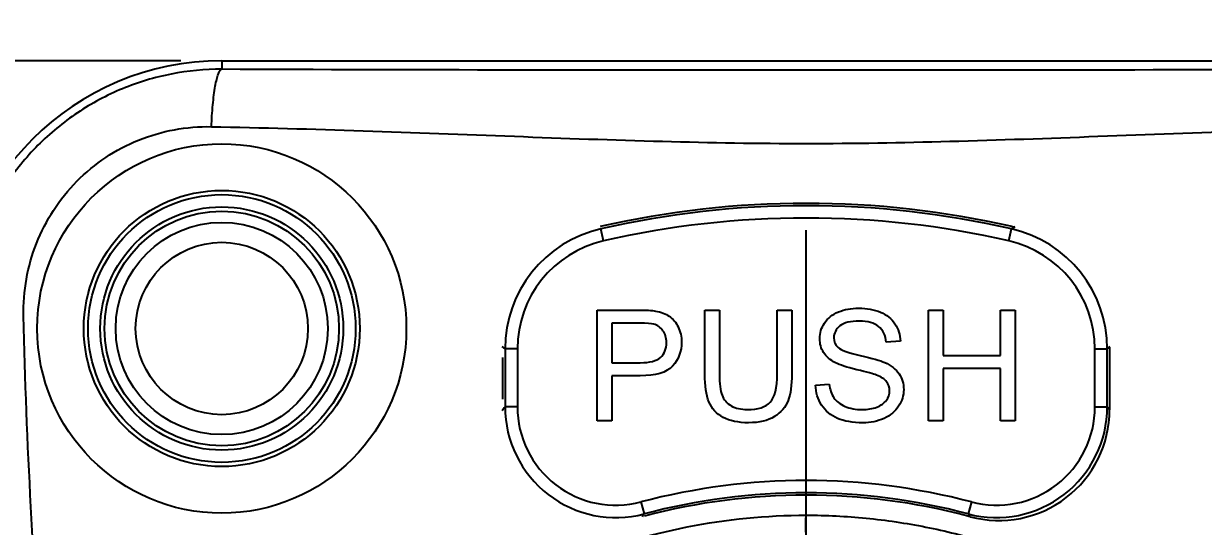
# Model space of a CAD drawing. Header units: millimetres. Extents: x 0 to 420, y 0 to 297.
# Drawn here: x 64.68 to 93.45, y 244.02 to 256.27 of the extents above; entities that cross this region are included whole.
import ezdxf

# ---------------------------------------------------------------- set-up
doc = ezdxf.new("R2010")
doc.units = ezdxf.units.MM
doc.header["$LTSCALE"] = 23.1
doc.layers.get('0').update_dxf_attribs({"linetype": 'CONTINUOUS'})
for name, color, linetype in [('_03_2D_DRAWING_DIMENSION', 7, 'CONTINUOUS'), ('_04_NOTES', 7, 'CONTINUOUS'), ('_24_IMPORT', 7, 'CONTINUOUS'), ('_26_DATUM_AXIS', 7, 'CONTINUOUS')]:
    doc.layers.add(name, color=color, linetype=linetype)
doc.styles.get("Standard").update_dxf_attribs({"font": 'arialn.ttf'})
doc.dimstyles.new('DIMSTYLE_1', dxfattribs={"dimtxt": 3.5, "dimasz": 3.5, "dimexe": 1.5, "dimexo": 1, "dimgap": 0.875, "dimtad": 1, "dimlfac": 0.666667, "dimdsep": 46, "dimtxsty": 'STANDARD', "dimblk": '_FILLED', "dimblk1": '_FILLED', "dimblk2": '_FILLED', "dimcen": 0.09, "dimclrt": 7, "dimazin": 2, "dimtp": 0.2, "dimtm": 0.2, "dimtfac": 1, "dimtofl": 0, "dimtmove": 0, "dimatfit": 3, "dimldrblk": '_FILLED', "dimfxl": 1, "dimtolj": 1, "dimarcsym": 0})
doc.dimstyles.new('DIMSTYLE_2', dxfattribs={"dimtxt": 3.5, "dimasz": 3.5, "dimexe": 1.5, "dimexo": 1, "dimgap": 0.875, "dimtad": 1, "dimlfac": 0.666667, "dimdsep": 46, "dimtxsty": 'STANDARD', "dimblk": '_FILLED', "dimblk1": '_FILLED', "dimblk2": '_FILLED', "dimcen": 0.09, "dimclrt": 7, "dimazin": 2, "dimtp": 0.3, "dimtm": 0.3, "dimtfac": 1, "dimtofl": 0, "dimtmove": 0, "dimatfit": 3, "dimldrblk": '_FILLED', "dimfxl": 1, "dimtolj": 1, "dimarcsym": 0})
doc.dimstyles.get("Standard").update_dxf_attribs({"dimtxt": 3.5, "dimasz": 3.5, "dimexe": 1.5, "dimexo": 1, "dimtad": 1, "dimdsep": 46, "dimtxsty": 'STANDARD', "dimblk": '_FILLED', "dimblk1": '_FILLED', "dimblk2": '_FILLED', "dimcen": 0.09, "dimclrt": 7, "dimazin": 2, "dimtol": 1, "dimtp": 0.05, "dimtm": 0.05, "dimtfac": 1, "dimtofl": 0, "dimtmove": 0, "dimatfit": 3, "dimldrblk": '_FILLED', "dimfxl": 1, "dimtolj": 1, "dimarcsym": 0})

# ---------------------------------------------------------------- blocks, each defined once
blk = doc.blocks.new('_FILLED')
at = {"color": 0, "linetype": 'BYBLOCK'}
blk.add_solid([(0, 0), (-1, 0.125), (-1, -0.125)], dxfattribs=at)
blk = doc.blocks.new('*D0')
at = {"layer": '_03_2D_DRAWING_DIMENSION', "color": 7}
for p, q in [((62.989, 249.843), (62.989, 266.868)), ((104.539, 249.843), (104.539, 266.868)), ((62.989, 265.368), (83.764, 265.368)), ((104.539, 265.368), (83.764, 265.368))]:
    blk.add_line(p, q, dxfattribs=at)
at = {"layer": '_03_2D_DRAWING_DIMENSION', "color": 7, "xscale": 3.5, "yscale": 3.5, "zscale": 3.5, "rotation": 180}
blk.add_blockref('_FILLED', (62.989, 265.368), dxfattribs=at)
at = {"layer": '_03_2D_DRAWING_DIMENSION', "color": 7, "xscale": 3.5, "yscale": 3.5, "zscale": 3.5}
blk.add_blockref('_FILLED', (104.539, 265.368), dxfattribs=at)
at = {"layer": '_03_2D_DRAWING_DIMENSION', "color": 7, "insert": (83.764, 269.743), "char_height": 3.5, "width": 24.612, "attachment_point": 2, "line_spacing_factor": 0.9}
blk.add_mtext('27,7{\\ftxt.shx;\\W1.000000;\\H3.500000; }[1.091]', dxfattribs=at)
blk = doc.blocks.new('*D1')
at = {"layer": '_03_2D_DRAWING_DIMENSION', "color": 7}
for p, q in [((68.514, 255.368), (51.489, 255.368)), ((52.989, 255.368), (52.989, 230.843)), ((52.989, 206.317), (52.989, 230.843)), ((65.675, 206.317), (51.489, 206.317))]:
    blk.add_line(p, q, dxfattribs=at)
at = {"layer": '_03_2D_DRAWING_DIMENSION', "color": 7, "xscale": 3.5, "yscale": 3.5, "zscale": 3.5}
for p, rotation in [((52.989, 255.368), 90), ((52.989, 206.317), 270)]:
    blk.add_blockref('_FILLED', p, dxfattribs=dict(at, rotation=rotation))
at = {"layer": '_03_2D_DRAWING_DIMENSION', "color": 7, "insert": (48.614, 230.843), "char_height": 3.5, "width": 24.612, "attachment_point": 2, "rotation": 90, "line_spacing_factor": 0.9}
blk.add_mtext('32,7{\\ftxt.shx;\\W1.000000;\\H3.500000; }[1.287]', dxfattribs=at)

msp = doc.modelspace()

# ---------------------------------------------------------------- linework, layer by layer
at = {"color": 9}
for p, q in [((78.737, 251.281), (78.754, 251.269)), ((78.82, 250.977), (78.754, 251.269)), ((88.708, 250.977), (88.775, 251.269)), ((88.775, 251.269), (88.859, 251.327)), ((76.422, 248.345), (76.348, 248.404)), ((76.722, 248.345), (76.422, 248.345)), ((76.722, 248.345), (76.722, 246.936)), ((90.806, 246.936), (90.806, 248.345)), ((90.806, 248.345), (91.106, 248.345)), ((91.106, 248.345), (91.18, 248.404)), ((76.722, 246.936), (76.422, 246.936)), ((90.806, 246.936), (91.106, 246.936)), ((79.734, 244.615), (79.811, 244.325)), ((87.794, 244.615), (87.718, 244.325))]:
    msp.add_line(p, q, dxfattribs=at)
at = {"color": 7}
for p, q in [((76.422, 248.345), (76.422, 246.936)), ((91.106, 246.936), (91.106, 248.345))]:
    msp.add_line(p, q, dxfattribs=at)
for radius, start, end in [(22.492, 77.1284, 102.8716), (15.495, 75.2185, 104.7815)]:
    msp.add_arc((83.764, 229.343), radius, start, end, dxfattribs=at)
at = {"color": 9}
for centre, radius, start, end in [((83.764, 229.343), 22.192, 77.1284, 102.8716), ((79.422, 248.345), 3, 102.8717, 179.9999), ((88.106, 248.345), 3, 0.0003, 77.1281), ((79.422, 248.345), 2.7, 102.8713, 180.0004), ((88.106, 248.345), 2.7, 359.9998, 77.1285), ((115.033, 217.194), 48.738, 142.3936, 142.5348), ((79.122, 246.936), 2.7, 179.9993, 284.7822), ((79.122, 246.936), 2.4, 179.9983, 284.7832), ((88.406, 246.936), 2.7, 255.218, 0.0005), ((88.406, 246.936), 2.4, 255.2169, 0.0015), ((55.424, 219.446), 45.043, 37.4922, 37.6107), ((83.764, 229.343), 15.795, 75.2185, 104.7815), ((109.012, 225.295), 34.855, 146.9087, 147.0453), ((59.087, 225.667), 34.174, 32.9243, 33.0914)]:
    msp.add_arc(centre, radius, start, end, dxfattribs=at)
at = {"layer": '_24_IMPORT', "color": 9}
msp.add_line((69.514, 255.368), (69.514, 255.161), dxfattribs=at)
at = {"layer": '_24_IMPORT', "color": 7}
for p, q in [((69.514, 255.368), (98.014, 255.368)), ((88.786, 251.325), (88.839, 251.314)), ((88.787, 251.326), (88.839, 251.314)), ((78.665, 246.593), (78.665, 249.293)), ((78.665, 249.293), (79.683, 249.293)), ((81.291, 247.733), (81.291, 249.293)), ((81.291, 249.293), (81.648, 249.293)), ((81.648, 249.293), (81.648, 247.734)), ((83.057, 247.734), (83.057, 249.293)), ((83.057, 249.293), (83.414, 249.293)), ((83.414, 249.293), (83.414, 247.733)), ((86.746, 246.593), (86.746, 249.293)), ((86.746, 249.293), (87.103, 249.293)), ((87.103, 249.293), (87.103, 248.184)), ((88.506, 248.184), (88.506, 249.293)), ((88.506, 249.293), (88.864, 249.293)), ((88.864, 249.293), (88.864, 246.593)), ((79.022, 248.974), (79.022, 248.009)), ((79.713, 248.974), (79.022, 248.974)), ((86.061, 248.532), (85.718, 248.506)), ((91.162, 248.389), (91.162, 248.135)), ((76.367, 247.118), (76.366, 248.135)), ((79.022, 248.009), (79.72, 248.009)), ((87.103, 248.184), (88.506, 248.184)), ((91.162, 248.135), (91.161, 247.118)), ((87.103, 247.865), (87.103, 246.593)), ((88.506, 247.865), (87.103, 247.865)), ((88.506, 246.593), (88.506, 247.865)), ((79.022, 247.69), (79.022, 246.593)), ((79.714, 247.69), (79.022, 247.69)), ((83.992, 247.46), (84.329, 247.489)), ((91.161, 247.118), (91.161, 246.864)), ((79.022, 246.593), (78.665, 246.593)), ((87.103, 246.593), (86.746, 246.593)), ((88.864, 246.593), (88.506, 246.593))]:
    msp.add_line(p, q, dxfattribs=at)
for radius in [4.5, 3.365, 2.857, 2.585, 2.1]:
    msp.add_circle((69.514, 248.843), radius, dxfattribs=at)
at = {"layer": '_24_IMPORT', "color": 9}
for radius in [3.262, 2.963]:
    msp.add_circle((69.514, 248.843), radius, dxfattribs=at)
at = {"layer": '_24_IMPORT', "color": 7}
for centre, radius, start, end in [((69.514, 248.843), 6.525, 90, 180), ((83.764, 229.342), 22.55, 77.1316, 102.8685), ((88.463, 246.864), 2.7, 254.9844, 359.9983), ((83.764, 229.342), 15.44, 75.2152, 104.7847), ((83.77, 229.364), 15.417, 74.991, 75.2158)]:
    msp.add_arc(centre, radius, start, end, dxfattribs=at)
at = {"layer": '_24_IMPORT', "color": 9}
for points, knots in [([(69.514, 255.161), (69.102, 255.163), (68.273, 255.083), (67.075, 254.725), (65.971, 254.133), (65.002, 253.336), (64.211, 252.365), (63.629, 251.261), (63.276, 250.073), (63.199, 249.251), (63.201, 248.843)], [0, 0, 0, 0, 0.124816, 0.250067, 0.375757, 0.501381, 0.627172, 0.752247, 0.876359, 1, 1, 1, 1]), ([(69.262, 253.761), (69.268, 253.938), (69.284, 254.197), (69.32, 254.526), (69.351, 254.737), (69.386, 254.908), (69.421, 255.023), (69.451, 255.092), (69.474, 255.132), (69.497, 255.157), (69.514, 255.161)], [0, 0, 0, 0, 0.367858, 0.53789, 0.687478, 0.809298, 0.901329, 0.936141, 0.963752, 1, 1, 1, 1]), ([(64.681, 249.148), (64.675, 249.449), (64.722, 250.054), (64.968, 250.929), (65.386, 251.74), (65.959, 252.453), (66.666, 253.035), (67.474, 253.463), (68.352, 253.716), (68.959, 253.767), (69.262, 253.761)], [0, 0, 0, 0, 0.124415, 0.248832, 0.373834, 0.499301, 0.624505, 0.74984, 0.87496, 1, 1, 1, 1]), ([(69.262, 253.761), (70.496, 253.739), (72.959, 253.669), (76.626, 253.526), (80.225, 253.395), (82.597, 253.352), (83.764, 253.352)], [0, 0, 0, 0, 0.255342, 0.509409, 0.758726, 1, 1, 1, 1]), ([(83.764, 253.352), (84.931, 253.352), (87.304, 253.395), (90.903, 253.526), (94.569, 253.669), (97.032, 253.739), (98.267, 253.761)], [0, 0, 0, 0, 0.241274, 0.490591, 0.744658, 1, 1, 1, 1]), ([(64.681, 212.537), (64.713, 214.087), (64.832, 217.194), (65.063, 221.067), (65.253, 224.15), (65.38, 226.422), (65.475, 228.649), (65.516, 230.477), (65.516, 231.927), (65.493, 233.396), (65.422, 235.263), (65.295, 237.534), (65.146, 239.839), (64.994, 242.164), (64.81, 245.268), (64.713, 247.598), (64.681, 249.148)], [0, 0, 0, 0, 0.126895, 0.254449, 0.317557, 0.379745, 0.440637, 0.499982, 0.529441, 0.559308, 0.620175, 0.682344, 0.74548, 0.809195, 0.873089, 1, 1, 1, 1]), ([(83.752, 214.36), (83.261, 214.36), (82.28, 214.407), (80.823, 214.626), (79.396, 214.991), (77.553, 215.661), (75.384, 216.827), (73.476, 218.386), (72.155, 219.838), (70.989, 221.417), (69.842, 223.599), (68.998, 226.428), (68.707, 229.365), (68.992, 232.307), (69.872, 235.129), (71.282, 237.721), (73.155, 239.998), (75.051, 241.563), (76.73, 242.565), (78.499, 243.394), (80.843, 244.1), (82.793, 244.293), (83.764, 244.293)], [0, 0, 0, 0, 0.031343, 0.062707, 0.094029, 0.125337, 0.187883, 0.250446, 0.281794, 0.313188, 0.375758, 0.438256, 0.500748, 0.563322, 0.625903, 0.688396, 0.750845, 0.813229, 0.844474, 0.875684, 0.9379, 1, 1, 1, 1]), ([(83.759, 243.877), (83.759, 243.917), (83.759, 244.002), (83.758, 244.141), (83.76, 244.24), (83.762, 244.293)], [0, 0, 0, 0, 0.290075, 0.61327, 1, 1, 1, 1]), ([(83.764, 244.293), (84.252, 244.293), (85.231, 244.244), (86.685, 244.029), (88.113, 243.673), (89.498, 243.177), (90.827, 242.546), (92.505, 241.541), (94.407, 239.99), (96.273, 237.711), (97.438, 235.544), (98.105, 233.699), (98.585, 231.794), (98.824, 229.34), (98.587, 226.887), (98.115, 224.984), (97.456, 223.14), (96.292, 220.971), (94.423, 218.685), (92.52, 217.114), (90.834, 216.107), (89.058, 215.272), (86.702, 214.56), (84.742, 214.362), (83.764, 214.36)], [0, 0, 0, 0, 0.03116, 0.062469, 0.093774, 0.125032, 0.156308, 0.18757, 0.249816, 0.312041, 0.37454, 0.405879, 0.437237, 0.499823, 0.562344, 0.593613, 0.624866, 0.687282, 0.749764, 0.812392, 0.843756, 0.875065, 0.937539, 1, 1, 1, 1])]:
    msp.add_open_spline(points, degree=3, knots=knots, dxfattribs=at)
msp.add_open_spline([(98.014, 255.161), (93.264, 255.137), (83.764, 255.141), (74.264, 255.137), (69.514, 255.161)], degree=3, dxfattribs=at)
at = {"layer": '_24_IMPORT', "color": 7}
for points in [[(79.683, 249.293), (79.862, 249.293), (79.999, 249.284), (80.094, 249.267)], [(80.094, 249.267), (80.226, 249.245), (80.338, 249.202), (80.427, 249.14)], [(84.212, 248.976), (84.289, 249.095), (84.402, 249.185), (84.551, 249.246)], [(84.551, 249.246), (84.699, 249.308), (84.864, 249.339), (85.046, 249.339)], [(85.046, 249.339), (85.246, 249.339), (85.422, 249.306), (85.575, 249.241)], [(85.575, 249.241), (85.728, 249.177), (85.846, 249.083), (85.928, 248.957)], [(80.046, 248.95), (79.986, 248.966), (79.875, 248.974), (79.713, 248.974)], [(80.271, 248.79), (80.214, 248.871), (80.139, 248.924), (80.046, 248.95)], [(80.427, 249.14), (80.517, 249.078), (80.589, 248.992), (80.643, 248.88)], [(80.643, 248.88), (80.698, 248.768), (80.726, 248.645), (80.726, 248.512)], [(84.096, 248.595), (84.096, 248.731), (84.134, 248.858), (84.212, 248.976)], [(84.587, 248.904), (84.489, 248.825), (84.44, 248.73), (84.44, 248.618)], [(85.061, 249.024), (84.845, 249.024), (84.687, 248.984), (84.587, 248.904)], [(85.53, 248.893), (85.425, 248.98), (85.268, 249.024), (85.061, 249.024)], [(85.718, 248.506), (85.7, 248.677), (85.637, 248.806), (85.53, 248.893)], [(85.928, 248.957), (86.01, 248.832), (86.055, 248.69), (86.061, 248.532)], [(80.357, 248.501), (80.357, 248.614), (80.328, 248.71), (80.271, 248.79)], [(84.19, 248.257), (84.127, 248.358), (84.096, 248.471), (84.096, 248.595)], [(84.44, 248.618), (84.44, 248.521), (84.475, 248.442), (84.545, 248.379)], [(80.212, 248.138), (80.309, 248.224), (80.357, 248.345), (80.357, 248.501)], [(80.726, 248.512), (80.726, 248.282), (80.653, 248.087), (80.506, 247.928)], [(84.545, 248.379), (84.614, 248.316), (84.793, 248.252), (85.083, 248.186)], [(79.72, 248.009), (79.951, 248.009), (80.115, 248.052), (80.212, 248.138)], [(84.479, 248.007), (84.35, 248.075), (84.253, 248.158), (84.19, 248.257)], [(85, 247.838), (84.752, 247.898), (84.578, 247.954), (84.479, 248.007)], [(85.083, 248.186), (85.374, 248.121), (85.573, 248.063), (85.681, 248.014)], [(85.681, 248.014), (85.838, 247.942), (85.955, 247.85), (86.029, 247.738)], [(80.506, 247.928), (80.36, 247.769), (80.096, 247.69), (79.714, 247.69)], [(81.394, 247.055), (81.325, 247.221), (81.291, 247.446), (81.291, 247.733)], [(81.648, 247.734), (81.648, 247.5), (81.67, 247.327), (81.713, 247.215)], [(82.889, 247.047), (83.001, 247.167), (83.057, 247.396), (83.057, 247.734)], [(83.414, 247.733), (83.414, 247.461), (83.384, 247.246), (83.322, 247.086)], [(85.481, 247.707), (85.408, 247.735), (85.248, 247.779), (85, 247.838)], [(85.724, 247.547), (85.675, 247.61), (85.594, 247.664), (85.481, 247.707)], [(86.029, 247.738), (86.104, 247.628), (86.142, 247.5), (86.142, 247.355)], [(84.14, 246.974), (84.046, 247.117), (83.997, 247.28), (83.992, 247.46)], [(84.329, 247.489), (84.345, 247.354), (84.382, 247.243), (84.44, 247.156)], [(85.797, 247.326), (85.797, 247.41), (85.773, 247.484), (85.724, 247.547)], [(81.713, 247.215), (81.757, 247.105), (81.832, 247.019), (81.937, 246.959)], [(84.44, 247.156), (84.499, 247.07), (84.59, 247), (84.713, 246.946)], [(85.72, 247.093), (85.772, 247.165), (85.797, 247.242), (85.797, 247.326)], [(86.142, 247.355), (86.142, 247.211), (86.101, 247.076), (86.018, 246.948)], [(81.738, 246.677), (81.577, 246.764), (81.463, 246.89), (81.394, 247.055)], [(81.937, 246.959), (82.044, 246.899), (82.174, 246.869), (82.328, 246.869)], [(82.328, 246.869), (82.59, 246.869), (82.778, 246.928), (82.889, 247.047)], [(83.322, 247.086), (83.261, 246.927), (83.15, 246.796), (82.989, 246.696)], [(84.528, 246.653), (84.364, 246.725), (84.234, 246.831), (84.14, 246.974)], [(84.713, 246.946), (84.835, 246.893), (84.973, 246.867), (85.127, 246.867)], [(85.127, 246.867), (85.263, 246.867), (85.384, 246.887), (85.488, 246.928)], [(85.488, 246.928), (85.592, 246.968), (85.67, 247.024), (85.72, 247.093)], [(86.018, 246.948), (85.936, 246.822), (85.818, 246.723), (85.663, 246.651)], [(82.359, 246.546), (82.106, 246.546), (81.899, 246.59), (81.738, 246.677)], [(82.989, 246.696), (82.829, 246.596), (82.619, 246.546), (82.359, 246.546)], [(85.144, 246.546), (84.899, 246.546), (84.694, 246.582), (84.528, 246.653)], [(85.663, 246.651), (85.509, 246.581), (85.336, 246.546), (85.144, 246.546)]]:
    msp.add_open_spline(points, degree=3, dxfattribs=at)
at = {"layer": '_26_DATUM_AXIS', "color": 7}
msp.add_line((83.764, 230.393), (83.764, 251.243), dxfattribs=at)

# ---------------------------------------------------------------- dimensions: what is measured, and where the dimension line sits
at = {"layer": '_03_2D_DRAWING_DIMENSION', "color": 7}
dim = msp.add_linear_dim(base=(104.539, 265.368), p1=(62.989, 248.843), p2=(104.539, 248.843), dimstyle='DIMSTYLE_1', dxfattribs=at)
dim.commit()
dim.dimension.update_dxf_attribs({"geometry": '*D0', "text_midpoint": (83.764, 265.368), "dimtype": 160})
dim = msp.add_linear_dim(base=(52.989, 206.317), p1=(69.514, 255.368), p2=(66.675, 206.317), angle=270, dimstyle='DIMSTYLE_2', dxfattribs=at)
dim.commit()
dim.dimension.update_dxf_attribs({"geometry": '*D1', "text_midpoint": (52.989, 230.843), "dimtype": 160})

# ---------------------------------------------------------------- leaders
at = {"layer": '_04_NOTES', "color": 7}
msp.add_leader([(90.791, 232.165), (110.022, 246.99), (115.022, 246.99)], dimstyle='STANDARD', override={"dimtad": 0, "dimldrblk": 'DOT'}, dxfattribs=at)

doc.saveas('drawing.dxf')
